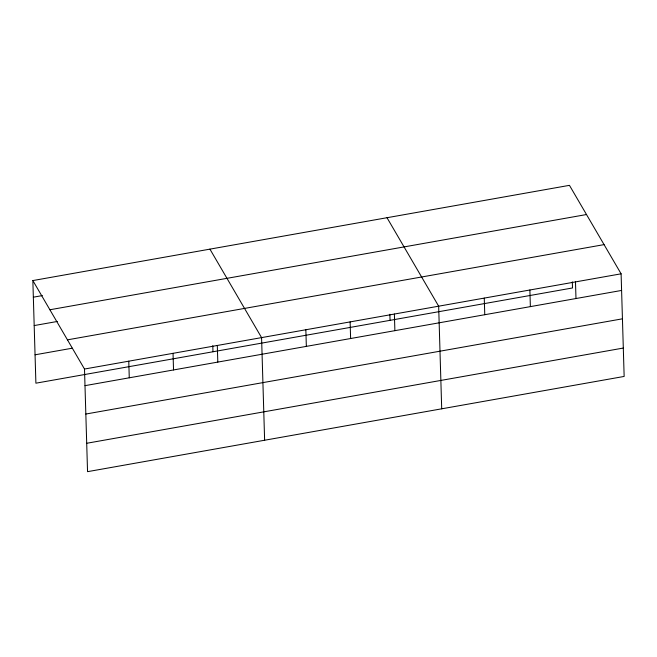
<?xml version="1.0" encoding="UTF-8"?>
<svg xmlns="http://www.w3.org/2000/svg" width="657" height="657" viewBox="0 0 657 657"><rect width="100%" height="100%" fill="white"/><g stroke="black" fill="none" stroke-linecap="round" stroke-linejoin="round"><path stroke-width="0.99" d="M32.85 280.564L569.455 185.34L621.103 273.813L624.15 376.436L87.545 471.66L84.498 369.037L32.85 280.564L35.897 383.187L572.502 287.963L572.321 281.878M33.343 297.186L42.401 295.576M49.891 309.759L586.496 214.535M34.189 325.568L57.323 321.462M67.457 339.841L604.062 244.618M35.051 354.805L72.278 348.202M84.498 369.037L621.103 273.813M84.991 385.659L621.596 290.435M85.837 414.041L622.442 318.817M86.708 443.278L623.304 348.054M387.006 217.713L438.662 306.187L441.701 408.81M209.928 249.143L261.576 337.616L264.623 440.239M575.491 281.902L575.984 298.524M529.879 290L530.371 306.622M484.266 298.097L484.767 314.711M394.389 314.046L394.882 330.668M389.872 314.26L390.053 320.337M350.124 321.905L350.616 338.519M305.85 329.757L306.343 346.379M217.311 345.467L217.804 362.089M212.794 345.681L212.975 351.766M173.037 353.326L173.53 369.948M128.772 361.186L129.265 377.8"/></g></svg>
